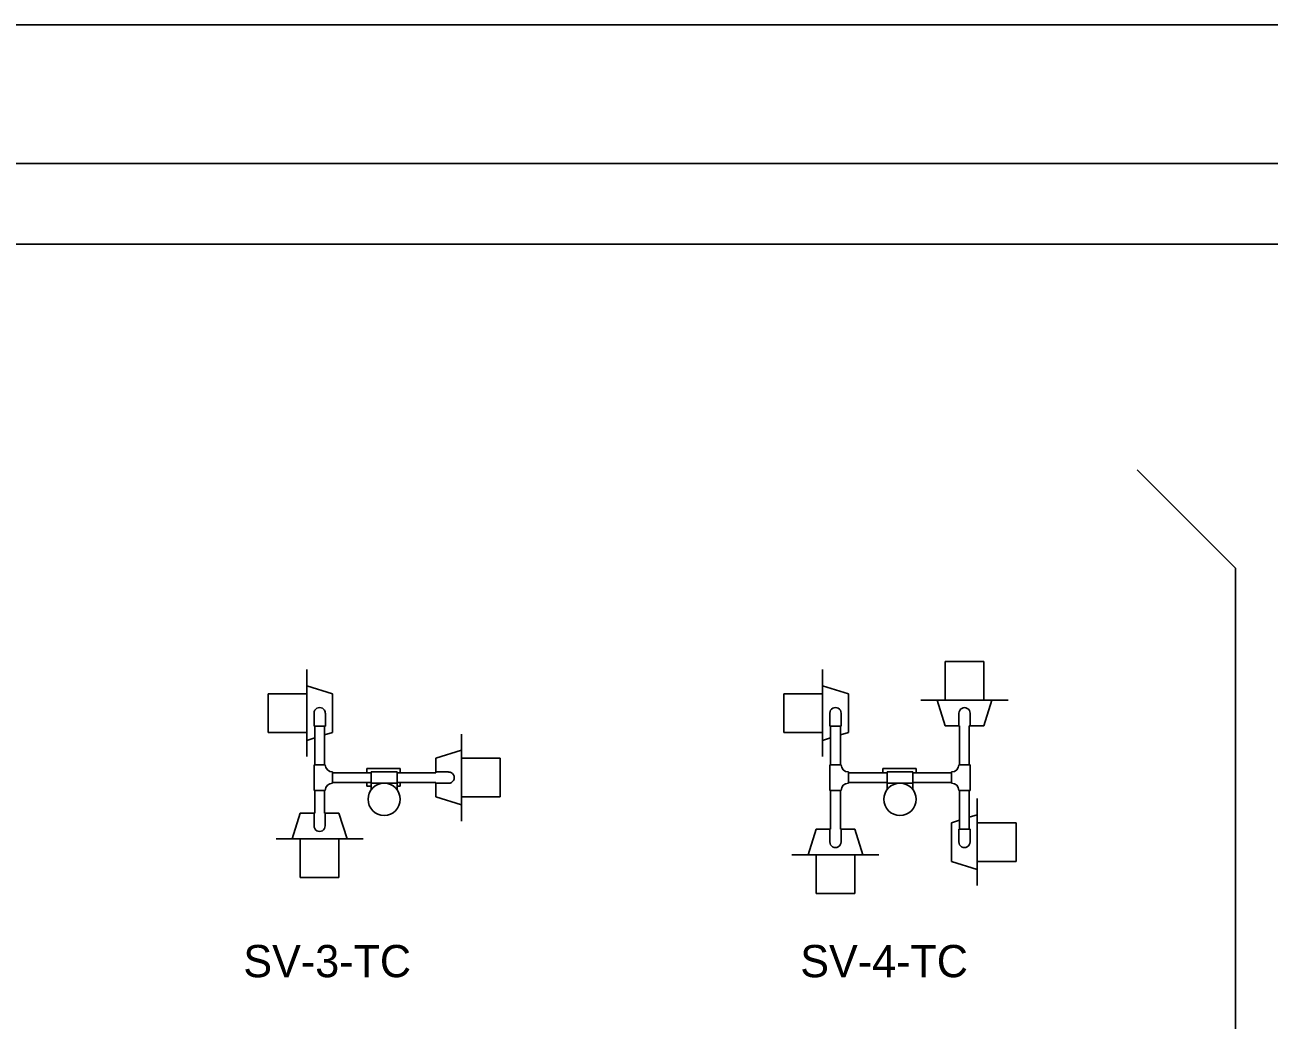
# Model space of a CAD drawing. Extents: x -893 to 867, y -474 to 712.
# Drawn here: x -91.4 to 294.5, y 403.2 to 712 of the extents above; entities that cross this region are included whole.
import ezdxf

# ---------------------------------------------------------------- set-up
doc = ezdxf.new("R2010")
doc.units = 0
for name, color, linetype in [('border_PLOTTING-ELEMENTS', 7, 'Continuous'), ('border_rw_22x34_Cut_Lines', 7, 'Continuous'), ('border_SHEET', 7, 'Continuous'), ('es_DETAIL', 7, 'Continuous'), ('es_DETAIL-anno', 7, 'Continuous')]:
    doc.layers.add(name, color=color, linetype=linetype)

msp = doc.modelspace()

# ---------------------------------------------------------------- linework, layer by layer
at = {"layer": 'border_PLOTTING-ELEMENTS'}
for points in [[(-893.46, -474.05), (866.55, -474.05), (866.55, 711.96), (-893.46, 711.96)], [(-863.46, 668.96), (836.55, 668.96), (836.55, -431.05), (-863.46, -431.05)]]:
    msp.add_lwpolyline(points, close=True, dxfattribs=at)
at = {"layer": 'border_rw_22x34_Cut_Lines'}
msp.add_lwpolyline([(-863.46, 668.96), (836.55, 668.96), (836.55, -431.05), (-863.46, -431.05)], close=True, dxfattribs=at)
at = {"layer": 'border_SHEET'}
msp.add_line((-813.46, 643.96), (811.55, 643.96), dxfattribs=at)
at = {"layer": 'es_DETAIL'}
for p, q in [((194.03, 502.43), (194.03, 514.43)), ((206.03, 514.43), (194.03, 514.43)), ((206.03, 502.43), (206.03, 514.43)), ((-3.97, 484.94), (-3.97, 511.94)), ((156.03, 484.94), (156.03, 511.94)), ((4.03, 504.44), (-3.97, 506.94)), ((164.03, 504.44), (156.03, 506.94)), ((-3.97, 504.44), (-15.97, 504.44)), ((-15.97, 492.44), (-15.97, 504.44)), ((4.03, 498.44), (4.03, 504.44)), ((156.03, 504.44), (144.03, 504.44)), ((144.03, 492.44), (144.03, 504.44)), ((164.03, 498.44), (164.03, 504.44)), ((213.53, 502.43), (186.53, 502.43)), ((194.03, 494.43), (191.53, 502.43)), ((206.03, 494.43), (208.53, 502.43)), ((-1.71, 494.42), (-1.71, 498.42)), ((1.79, 494.42), (1.79, 498.42)), ((4.03, 492.44), (4.03, 498.44)), ((158.29, 494.42), (158.29, 498.42)), ((161.79, 494.42), (161.79, 498.42)), ((164.03, 492.44), (164.03, 498.44)), ((198.27, 498.4), (198.27, 494.4)), ((201.77, 494.4), (201.77, 498.4)), ((-1.71, 494.42), (1.79, 494.42)), ((-1.48, 482.43), (-1.48, 494.42)), ((1.52, 482.43), (1.52, 494.42)), ((158.29, 494.42), (161.79, 494.42)), ((158.52, 482.43), (158.52, 494.42)), ((161.52, 482.43), (161.52, 494.42)), ((198.52, 494.43), (194.03, 494.43)), ((198.52, 482.43), (198.52, 494.43)), ((201.52, 482.43), (201.52, 494.43)), ((206.03, 494.43), (201.52, 494.43)), ((-3.97, 492.44), (-15.97, 492.44)), ((-1.48, 490.72), (-3.97, 489.94)), ((4.03, 492.44), (1.52, 491.66)), ((44.02, 464.93), (44.02, 491.93)), ((156.03, 492.44), (144.03, 492.44)), ((158.52, 490.72), (156.03, 489.94)), ((164.03, 492.44), (161.52, 491.66)), ((36.02, 484.43), (44.02, 486.93)), ((1.77, 482.43), (-1.73, 482.43)), ((-1.73, 474.43), (-1.73, 482.43)), ((36.02, 479.93), (36.02, 484.43)), ((44.02, 484.43), (56.02, 484.43)), ((56.02, 472.43), (56.02, 484.43)), ((161.77, 482.43), (158.27, 482.43)), ((158.27, 474.43), (158.27, 482.43)), ((198.27, 482.43), (201.77, 482.43)), ((201.77, 482.43), (201.77, 474.43)), ((4.02, 476.68), (4.02, 480.18)), ((4.02, 480.18), (4.02, 476.68)), ((4.02, 479.93), (16.02, 479.93)), ((14.64, 481.23), (25.03, 481.23)), ((14.64, 480.09), (14.64, 481.23)), ((16.02, 474.68), (16.02, 480.18)), ((16.02, 480.18), (24.02, 480.18)), ((24.02, 474.68), (24.02, 480.18)), ((24.02, 479.93), (36.02, 479.93)), ((25.03, 481.23), (25.03, 479.99)), ((36.02, 480.18), (40.02, 480.18)), ((164.02, 476.68), (164.02, 480.18)), ((164.02, 480.18), (164.02, 476.68)), ((164.02, 479.93), (176.02, 479.93)), ((174.69, 481.19), (185.07, 481.19)), ((174.69, 480.05), (174.69, 481.19)), ((176.02, 474.68), (176.02, 480.18)), ((176.02, 480.18), (184.02, 480.18)), ((184.02, 474.68), (184.02, 480.18)), ((184.02, 479.93), (196.02, 479.93)), ((185.07, 481.19), (185.07, 479.95)), ((196.02, 480.18), (196.02, 476.68)), ((196.02, 476.68), (196.02, 480.18)), ((4.02, 476.93), (16.02, 476.93)), ((14.64, 476.84), (14.64, 475.71)), ((14.64, 475.71), (15.98, 475.71)), ((16.02, 476.68), (24.02, 476.68)), ((23.98, 475.71), (25.03, 475.71)), ((24.02, 476.93), (36.02, 476.93)), ((25.03, 475.71), (25.03, 476.87)), ((36.02, 472.43), (36.02, 476.93)), ((36.02, 476.68), (40.02, 476.68)), ((164.02, 476.93), (176.02, 476.93)), ((176.02, 476.68), (184.02, 476.68)), ((184.02, 476.93), (196.02, 476.93)), ((1.77, 474.43), (-1.73, 474.43)), ((-1.48, 474.43), (-1.48, 467.43)), ((1.52, 474.43), (1.52, 467.43)), ((36.02, 472.43), (44.02, 469.93)), ((44.02, 472.43), (56.02, 472.43)), ((161.77, 474.43), (158.27, 474.43)), ((158.52, 474.43), (158.52, 462.43)), ((161.52, 474.43), (161.52, 462.43)), ((198.27, 474.43), (201.77, 474.43)), ((198.52, 474.43), (198.52, 462.44)), ((201.52, 474.43), (201.52, 462.44)), ((204.01, 471.91), (204.01, 444.91)), ((-5.99, 467.43), (-8.49, 459.43)), ((-5.99, 467.43), (-1.48, 467.43)), ((-1.73, 467.45), (-1.73, 463.45)), ((1.52, 467.43), (6.01, 467.43)), ((1.77, 463.45), (1.77, 467.45)), ((6.01, 467.43), (8.51, 459.43)), ((196.01, 464.41), (198.52, 465.19)), ((196.01, 464.41), (196.01, 458.41)), ((201.52, 466.13), (204.01, 466.91)), ((204.01, 464.41), (216.01, 464.41)), ((216.01, 464.41), (216.01, 452.41)), ((-13.49, 459.43), (13.51, 459.43)), ((-5.99, 459.43), (-5.99, 447.43)), ((6.01, 459.43), (6.01, 447.43)), ((154.01, 462.43), (151.51, 454.43)), ((154.01, 462.43), (158.52, 462.43)), ((158.27, 462.45), (158.27, 458.45)), ((161.52, 462.43), (166.01, 462.43)), ((161.77, 458.45), (161.77, 462.45)), ((166.01, 462.43), (168.51, 454.43)), ((198.25, 462.44), (198.25, 458.44)), ((201.75, 462.44), (198.25, 462.44)), ((201.75, 462.44), (201.75, 458.44)), ((196.01, 458.41), (196.01, 452.41)), ((146.51, 454.43), (173.51, 454.43)), ((154.01, 454.43), (154.01, 442.43)), ((166.01, 454.43), (166.01, 442.43)), ((196.01, 452.41), (204.01, 449.91)), ((204.01, 452.41), (216.01, 452.41)), ((-5.99, 447.43), (6.01, 447.43)), ((154.01, 442.43), (166.01, 442.43))]:
    msp.add_line(p, q, dxfattribs=at)
for centre in [(20.02, 471.68), (180.02, 471.68)]:
    msp.add_circle(centre, 5, dxfattribs=at)
for centre, radius, start, end in [((0.02, 498.43), 1.73, 359.6941, 180.2678), ((160.02, 498.43), 1.73, 359.6941, 180.2678), ((200.04, 498.41), 1.73, 359.7322, 180.3059), ((4.02, 482.43), 2.25, 180, 270), ((164.02, 482.43), 2.25, 180, 270), ((196.02, 482.43), 2.25, 270, 360), ((40.03, 478.41), 1.73, 269.7322, 90.3059), ((4.02, 474.43), 2.25, 90, 180), ((164.02, 474.43), 2.25, 90, 180), ((196.02, 474.43), 2.25, 0, 90), ((0, 463.44), 1.73, 179.7322, 0.3059), ((160, 458.44), 1.73, 179.7322, 0.3059), ((200.02, 458.43), 1.73, 179.6941, 0.2678)]:
    msp.add_arc(centre, radius, start, end, dxfattribs=at)
at = {"layer": 'es_DETAIL-anno'}
for p, q in [((284.08, 543.36), (253.54, 573.91)), ((284.08, 247.2), (284.08, 543.36))]:
    msp.add_line(p, q, dxfattribs=at)

# ---------------------------------------------------------------- texts
for s, p in [('SV-3-TC', (-23.65, 416.49)), ('SV-4-TC', (149.09, 416.49))]:
    msp.add_text(s, height=10, dxfattribs=at).set_placement(p)

doc.saveas('drawing.dxf')
